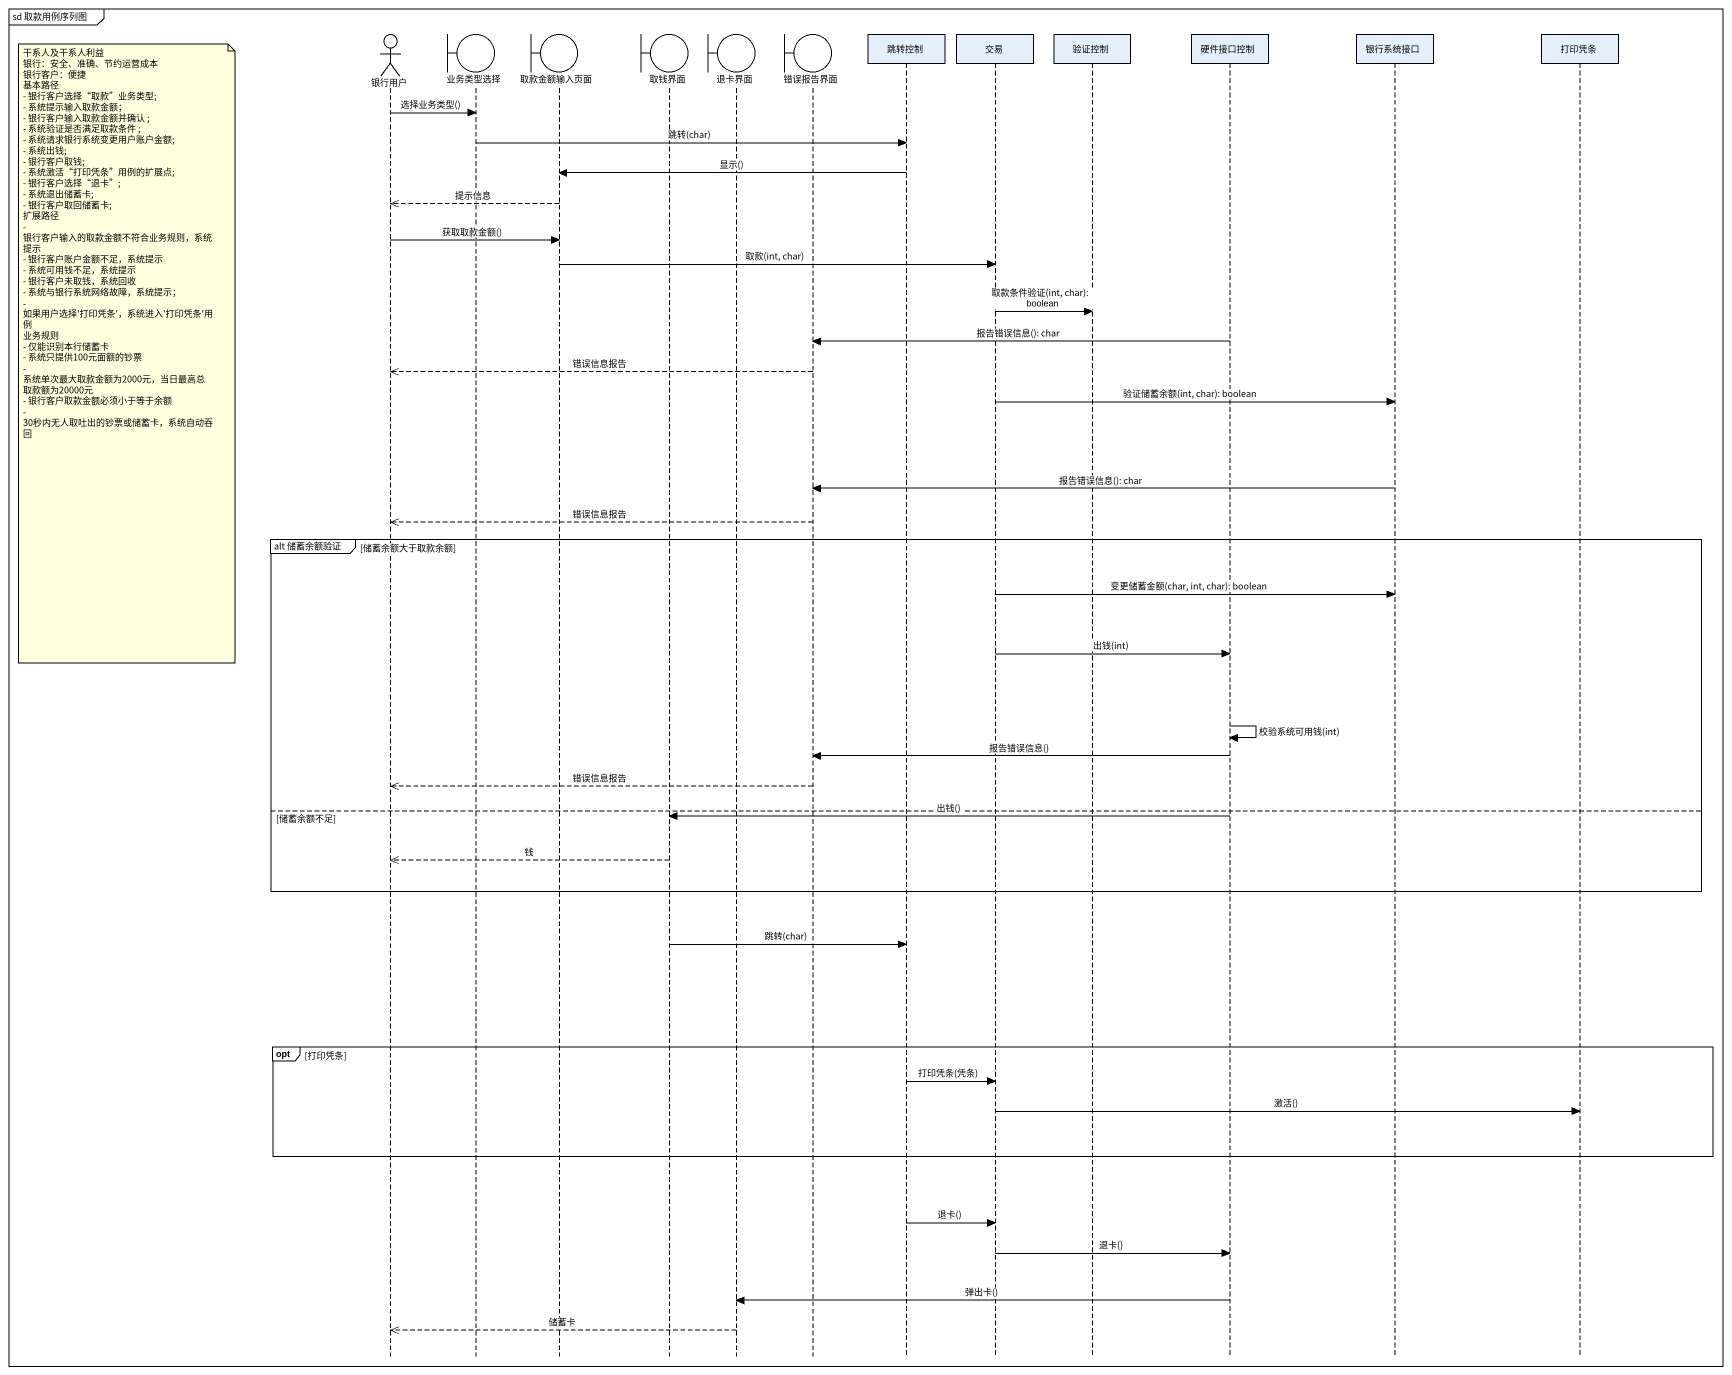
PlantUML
@startuml
mainframe sd 取款用例序列图
hide footbox
actor 银行用户
boundary 业务类型选择
boundary 取款金额输入页面
boundary 取钱界面
boundary 退卡界面
boundary 错误报告界面
participant 跳转控制
participant 交易
participant 验证控制
participant 硬件接口控制
participant 银行系统接口
participant 打印凭条

银行用户 -> 业务类型选择 : 选择业务类型()
业务类型选择 -> 跳转控制 : 跳转(char)
跳转控制 -> 取款金额输入页面 : 显示()
取款金额输入页面 -->> 银行用户 : 提示信息
银行用户 -> 取款金额输入页面 : 获取取款金额()
取款金额输入页面 -> 交易 : 取款(int, char)
交易 -> 验证控制 : 取款条件验证(int, char): boolean
硬件接口控制 -> 错误报告界面 : 报告错误信息(): char
note left of 银行用户
  干系人及干系人利益
  银行：安全、准确、节约运营成本
  银行客户：便捷
  基本路径
  - 银行客户选择“取款”业务类型;
  - 系统提示输入取款金额；
  - 银行客户输入取款金额并确认 ;
  - 系统验证是否满足取款条件 ;
  - 系统请求银行系统变更用户账户金额;
  - 系统出钱;
  - 银行客户取钱;
  - 系统激活“打印凭条”用例的扩展点;
  - 银行客户选择“退卡”;
  - 系统退出储蓄卡;
  - 银行客户取回储蓄卡;
  扩展路径
  - 银行客户输入的取款金额不符合业务规则，系统提示
  - 银行客户账户金额不足，系统提示
  - 系统可用钱不足，系统提示
  - 银行客户未取钱，系统回收
  - 系统与银行系统网络故障，系统提示；
  - 如果用户选择'打印凭条'，系统进入'打印凭条'用例
  业务规则
  - 仅能识别本行储蓄卡
  - 系统只提供100元面额的钞票
  - 系统单次最大取款金额为2000元，当日最高总取款额为20000元
  - 银行客户取款金额必须小于等于余额
  - 30秒内无人取吐出的钞票或储蓄卡，系统自动吞回
end note
错误报告界面 -->> 银行用户 : 错误信息报告
交易 -> 银行系统接口 : 验证储蓄余额(int, char): boolean
银行系统接口 -> 错误报告界面 : 报告错误信息(): char
错误报告界面 -->> 银行用户 : 错误信息报告
group alt 储蓄余额验证 [储蓄余额大于取款余额]
  交易 -> 银行系统接口 : 变更储蓄金额(char, int, char): boolean
  交易 -> 硬件接口控制 : 出钱(int)
  硬件接口控制 -> 硬件接口控制 : 校验系统可用钱(int)
  硬件接口控制 -> 错误报告界面 : 报告错误信息()
  错误报告界面 -->> 银行用户 : 错误信息报告
else 储蓄余额不足
  硬件接口控制 -> 取钱界面 : 出钱()
  取钱界面 -->> 银行用户 : 钱
end
取钱界面 -> 跳转控制 : 跳转(char)
opt 打印凭条
  跳转控制 -> 交易 : 打印凭条(凭条)
  交易 -> 打印凭条 : 激活()
end
跳转控制 -> 交易 : 退卡()
交易 -> 硬件接口控制 : 退卡()
硬件接口控制 -> 退卡界面 : 弹出卡()
退卡界面 -->> 银行用户 : 储蓄卡
@enduml
